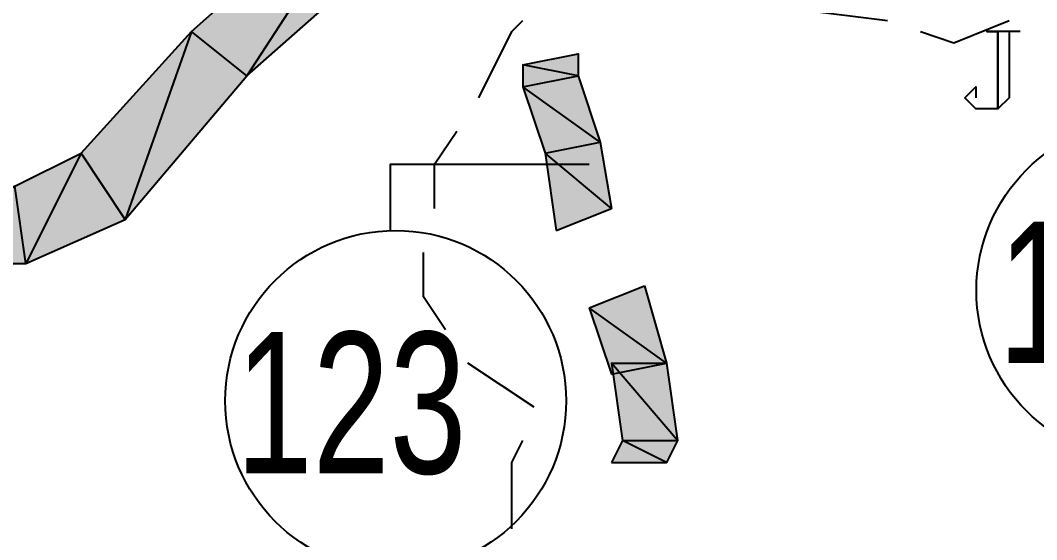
# Model space of a CAD drawing. Header units: millimetres. Extents: x 658 to 813, y 806 to 883.
# Drawn here: x 784.7222 to 785.0019, y 862.9345 to 863.0774 of the extents above; entities that cross this region are included whole.
import ezdxf

# ---------------------------------------------------------------- set-up
doc = ezdxf.new("R2010")
doc.units = ezdxf.units.MM
doc.header["$LTSCALE"] = 0.1
doc.linetypes.add('atContinuous2', pattern=[0])
for name, color, linetype in [('BATKAB', 7, 'Continuous'), ('KLEKTOR1', 7, 'Continuous'), ('LINK SN', 7, 'Continuous'), ('RENC-JL-SN', 7, 'Continuous'), ('TEXT', 8, 'Continuous')]:
    doc.layers.add(name, color=color, linetype=linetype)
doc.styles.add('Style2', font='arial.ttf', dxfattribs={"height": 0.2})

msp = doc.modelspace()

# ---------------------------------------------------------------- hatches: boundary and pattern name
at = {"layer": 'KLEKTOR1'}
for points in [[(784.82402, 863.12291), (784.7845, 863.06211), (784.7693, 863.07427)], [(784.83618, 863.10771), (784.82402, 863.12291), (784.7845, 863.06211)], [(784.7693, 863.07427), (784.75106, 863.02259), (784.7389, 863.04083)], [(784.7845, 863.06211), (784.7693, 863.07427), (784.75106, 863.02259)], [(784.7389, 863.04083), (784.7237, 863.01043), (784.72066, 863.03171)], [(784.75106, 863.02259), (784.7389, 863.04083), (784.7237, 863.01043)]]:
    msp.add_hatch(color=7, dxfattribs=at).paths.add_polyline_path(points)
h = msp.add_hatch(color=7, dxfattribs=at)
h.paths.add_polyline_path([(784.7237, 863.01043), (784.72066, 863.03171), (784.68722, 863.01043)])
h.paths.add_polyline_path([(784.72066, 863.03171), (784.68722, 863.01043), (784.69026, 863.03171)], flags=17)
at = {"layer": 'RENC-JL-SN'}
for points in [[(784.8757, 863.06211), (784.8605, 863.06515), (784.8757, 863.06819)], [(784.8605, 863.05907), (784.8757, 863.06211), (784.8605, 863.06515)], [(784.88178, 863.04387), (784.8605, 863.05907), (784.8757, 863.06211)], [(784.86658, 863.04083), (784.88178, 863.04387), (784.8605, 863.05907)], [(784.88482, 863.02563), (784.86658, 863.04083), (784.88178, 863.04387)], [(784.86962, 863.01955), (784.88482, 863.02563), (784.86658, 863.04083)], [(784.88482, 862.95571), (784.90002, 862.95571), (784.88786, 862.96179)], [(784.90002, 862.95571), (784.88786, 862.96179), (784.90306, 862.96179)]]:
    msp.add_hatch(color=7, dxfattribs=at).paths.add_polyline_path(points)
h = msp.add_hatch(color=7, dxfattribs=at)
h.paths.add_polyline_path([(784.88482, 862.98003), (784.90002, 862.98307), (784.87874, 862.99827)])
h.paths.add_polyline_path([(784.90002, 862.98307), (784.87874, 862.99827), (784.89394, 863.00435)])
h = msp.add_hatch(color=7, dxfattribs=at)
h.paths.add_polyline_path([(784.88786, 862.96179), (784.90306, 862.96179), (784.88482, 862.98307)], flags=16)
h.paths.add_polyline_path([(784.90306, 862.96179), (784.88482, 862.98307), (784.90002, 862.98307)])

# ---------------------------------------------------------------- linework, layer by layer
at = {"layer": 'BATKAB', "color": 7}
for points in [[(784.9365, 863.08035), (784.96082, 863.07731)], [(784.84834, 863.05603), (784.85746, 863.07427), (784.8605, 863.07731)], [(784.96994, 863.07427), (784.97906, 863.07123), (784.99426, 863.07731)], [(784.83618, 863.02563), (784.83618, 863.03779), (784.84226, 863.04691)], [(784.83922, 862.99219), (784.83314, 863.00131), (784.83314, 863.01347)], [(784.86354, 862.97091), (784.8453, 862.98307)], [(784.85746, 862.93747), (784.85746, 862.95571), (784.8605, 862.96179)]]:
    msp.add_lwpolyline(points, dxfattribs=at)
at = {"layer": 'KLEKTOR1', "color": 7}
for points in [[(784.82402, 863.12291), (784.7845, 863.06211), (784.7693, 863.07427), (784.82402, 863.12291)], [(784.83618, 863.10771), (784.82402, 863.12291), (784.7845, 863.06211), (784.83618, 863.10771)], [(784.7693, 863.07427), (784.75106, 863.02259), (784.7389, 863.04083), (784.7693, 863.07427)], [(784.7845, 863.06211), (784.7693, 863.07427), (784.75106, 863.02259), (784.7845, 863.06211)], [(784.7389, 863.04083), (784.7237, 863.01043), (784.72066, 863.03171), (784.7389, 863.04083)], [(784.75106, 863.02259), (784.7389, 863.04083), (784.7237, 863.01043), (784.75106, 863.02259)], [(784.7237, 863.01043), (784.72066, 863.03171), (784.68722, 863.01043), (784.7237, 863.01043)]]:
    msp.add_lwpolyline(points, dxfattribs=at)
at = {"layer": 'LINK SN', "color": 7}
msp.add_lwpolyline([(784.82402, 863.01955), (784.82402, 863.03779), (784.87874, 863.03779)], dxfattribs=at)
at = {"layer": 'LINK SN', "color": 7, "linetype": 'atContinuous2'}
for centre in [(785.03219, 863.00305), (784.82547, 862.97265)]:
    msp.add_circle(centre, 0.0469, dxfattribs=at)
at = {"layer": 'RENC-JL-SN', "color": 7, "linetype": 'atContinuous2'}
for p, q in [((784.87874, 862.99827), (784.89394, 863.00435)), ((784.89394, 863.00435), (784.90002, 862.98307)), ((784.90002, 862.98307), (784.87874, 862.99827)), ((784.87874, 862.99827), (784.88482, 862.98003)), ((784.90002, 862.98307), (784.87874, 862.99827)), ((784.88482, 862.98003), (784.90002, 862.98307))]:
    msp.add_line(p, q, dxfattribs=at)
at = {"layer": 'RENC-JL-SN', "color": 7}
for points in [[(784.8757, 863.06211), (784.8605, 863.06515), (784.8757, 863.06819), (784.8757, 863.06211)], [(784.8605, 863.05907), (784.8757, 863.06211), (784.8605, 863.06515), (784.8605, 863.05907)], [(784.88178, 863.04387), (784.8605, 863.05907), (784.8757, 863.06211), (784.88178, 863.04387)], [(784.86658, 863.04083), (784.88178, 863.04387), (784.8605, 863.05907), (784.86658, 863.04083)], [(784.88482, 863.02563), (784.86658, 863.04083), (784.88178, 863.04387), (784.88482, 863.02563)], [(784.86962, 863.01955), (784.88482, 863.02563), (784.86658, 863.04083), (784.86962, 863.01955)], [(784.88786, 862.96179), (784.90306, 862.96179), (784.88482, 862.98307), (784.88786, 862.96179)], [(784.90306, 862.96179), (784.88482, 862.98307), (784.90002, 862.98307), (784.90306, 862.96179)], [(784.88482, 862.95571), (784.90002, 862.95571), (784.88786, 862.96179), (784.88482, 862.95571)], [(784.90002, 862.95571), (784.88786, 862.96179), (784.90306, 862.96179), (784.90002, 862.95571)]]:
    msp.add_lwpolyline(points, dxfattribs=at)
at = {"layer": 'TEXT', "color": 7}
for points in [[(784.99426, 863.07427), (784.99426, 863.05603), (784.99122, 863.05299), (784.98818, 863.05299), (784.98514, 863.05299), (784.9821, 863.05603), (784.98514, 863.05907), (784.98514, 863.05603)], [(784.99122, 863.05299), (784.99122, 863.05603), (784.99122, 863.07427), (784.99122, 863.05603), (784.99122, 863.05299), (784.98818, 863.05299)], [(784.9973, 863.07427), (784.98818, 863.07427), (784.99122, 863.07427)]]:
    msp.add_lwpolyline(points, dxfattribs=at)

# ---------------------------------------------------------------- texts
at = {"layer": 'LINK SN', "color": 7, "style": 'Style2', "width": 0.7}
for s, p in [('124', (784.99122, 862.98307)), ('123', (784.78146, 862.95267))]:
    msp.add_text(s, height=0.038913, rotation=0.0006, dxfattribs=at).set_placement(p)

doc.saveas('drawing.dxf')
